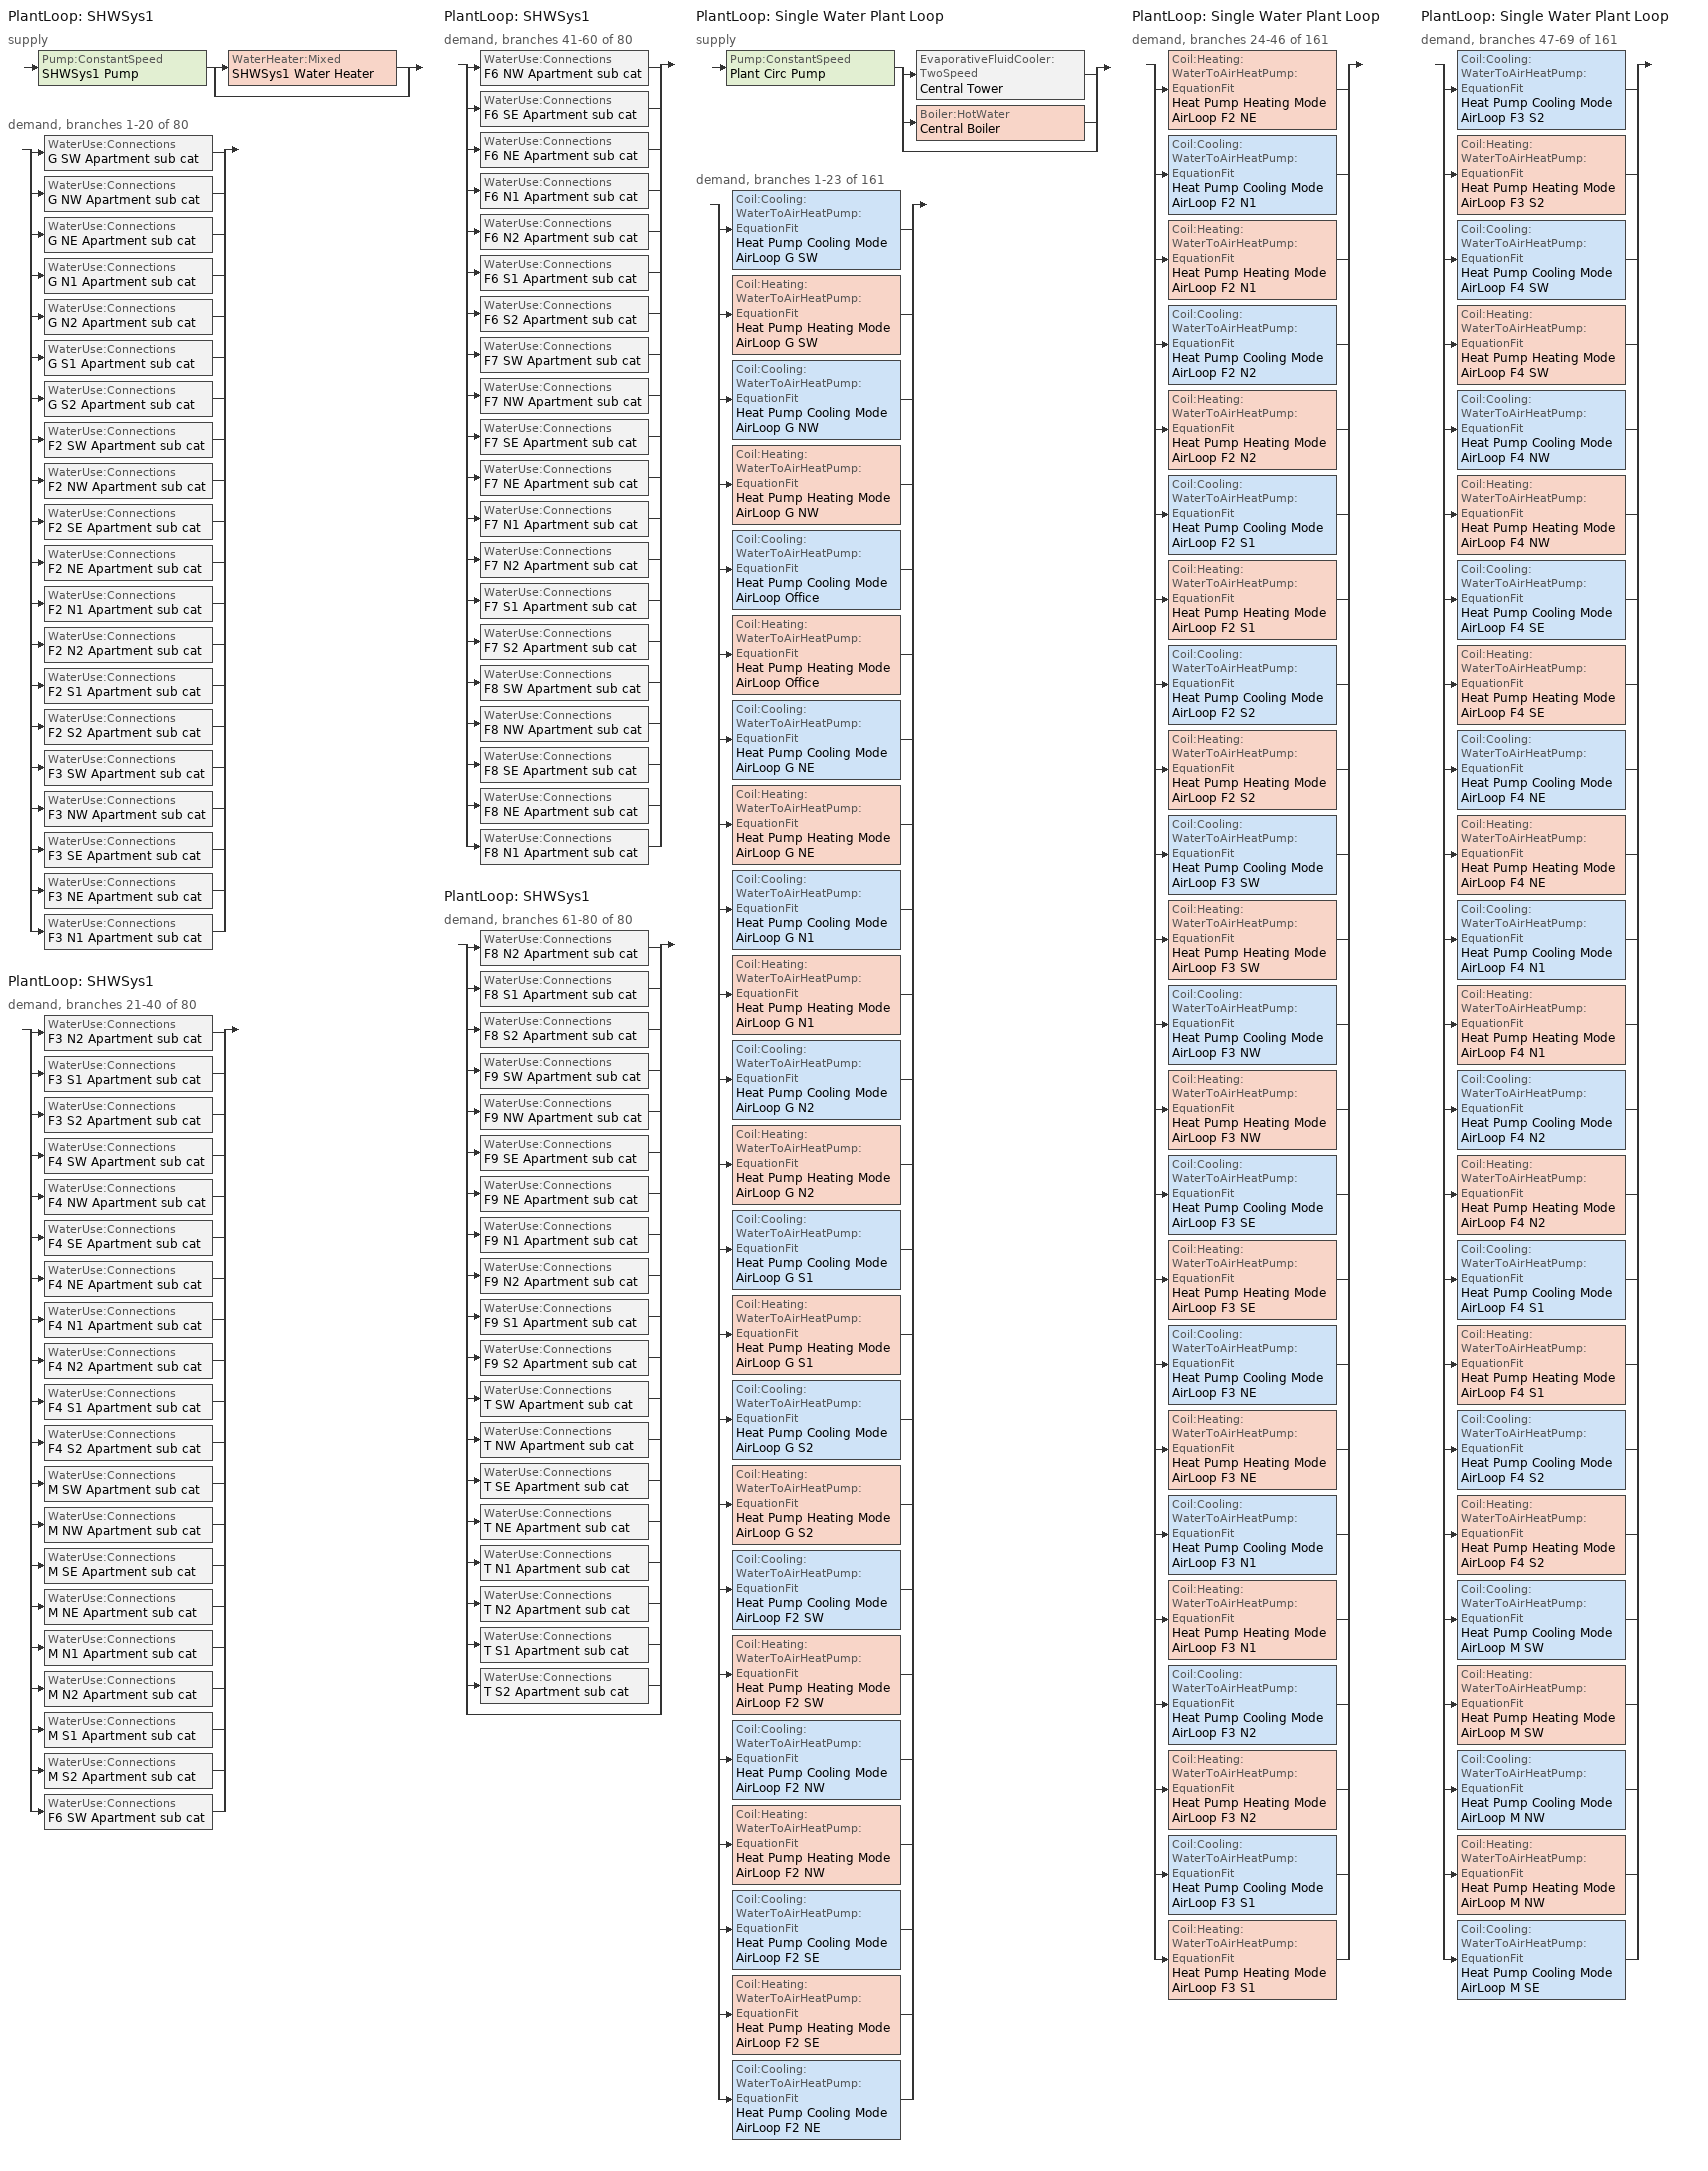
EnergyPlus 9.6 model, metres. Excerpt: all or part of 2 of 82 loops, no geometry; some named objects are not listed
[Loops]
PlantLoop 'SHWSys1'
 supply: Pump:ConstantSpeed 'SHWSys1 Pump' > split
  | WaterHeater:Mixed 'SHWSys1 Water Heater'
  | bypass
 demand, branches 1-20 of 80: split
  | WaterUse:Connections 'G SW Apartment sub cat'
  | WaterUse:Connections 'G NW Apartment sub cat'
  | WaterUse:Connections 'G NE Apartment sub cat'
  | WaterUse:Connections 'G N1 Apartment sub cat'
  | WaterUse:Connections 'G N2 Apartment sub cat'
  | WaterUse:Connections 'G S1 Apartment sub cat'
  | WaterUse:Connections 'G S2 Apartment sub cat'
  | WaterUse:Connections 'F2 SW Apartment sub cat'
  | WaterUse:Connections 'F2 NW Apartment sub cat'
  | WaterUse:Connections 'F2 SE Apartment sub cat'
  | WaterUse:Connections 'F2 NE Apartment sub cat'
  | WaterUse:Connections 'F2 N1 Apartment sub cat'
  | WaterUse:Connections 'F2 N2 Apartment sub cat'
  | WaterUse:Connections 'F2 S1 Apartment sub cat'
  | WaterUse:Connections 'F2 S2 Apartment sub cat'
  | WaterUse:Connections 'F3 SW Apartment sub cat'
  | WaterUse:Connections 'F3 NW Apartment sub cat'
  | WaterUse:Connections 'F3 SE Apartment sub cat'
  | WaterUse:Connections 'F3 NE Apartment sub cat'
  | WaterUse:Connections 'F3 N1 Apartment sub cat'
PlantLoop 'SHWSys1'
 demand, branches 21-40 of 80: split
  | WaterUse:Connections 'F3 N2 Apartment sub cat'
  | WaterUse:Connections 'F3 S1 Apartment sub cat'
  | WaterUse:Connections 'F3 S2 Apartment sub cat'
  | WaterUse:Connections 'F4 SW Apartment sub cat'
  | WaterUse:Connections 'F4 NW Apartment sub cat'
  | WaterUse:Connections 'F4 SE Apartment sub cat'
  | WaterUse:Connections 'F4 NE Apartment sub cat'
  | WaterUse:Connections 'F4 N1 Apartment sub cat'
  | WaterUse:Connections 'F4 N2 Apartment sub cat'
  | WaterUse:Connections 'F4 S1 Apartment sub cat'
  | WaterUse:Connections 'F4 S2 Apartment sub cat'
  | WaterUse:Connections 'M SW Apartment sub cat'
  | WaterUse:Connections 'M NW Apartment sub cat'
  | WaterUse:Connections 'M SE Apartment sub cat'
  | WaterUse:Connections 'M NE Apartment sub cat'
  | WaterUse:Connections 'M N1 Apartment sub cat'
  | WaterUse:Connections 'M N2 Apartment sub cat'
  | WaterUse:Connections 'M S1 Apartment sub cat'
  | WaterUse:Connections 'M S2 Apartment sub cat'
  | WaterUse:Connections 'F6 SW Apartment sub cat'
PlantLoop 'SHWSys1'
 demand, branches 41-60 of 80: split
  | WaterUse:Connections 'F6 NW Apartment sub cat'
  | WaterUse:Connections 'F6 SE Apartment sub cat'
  | WaterUse:Connections 'F6 NE Apartment sub cat'
  | WaterUse:Connections 'F6 N1 Apartment sub cat'
  | WaterUse:Connections 'F6 N2 Apartment sub cat'
  | WaterUse:Connections 'F6 S1 Apartment sub cat'
  | WaterUse:Connections 'F6 S2 Apartment sub cat'
  | WaterUse:Connections 'F7 SW Apartment sub cat'
  | WaterUse:Connections 'F7 NW Apartment sub cat'
  | WaterUse:Connections 'F7 SE Apartment sub cat'
  | WaterUse:Connections 'F7 NE Apartment sub cat'
  | WaterUse:Connections 'F7 N1 Apartment sub cat'
  | WaterUse:Connections 'F7 N2 Apartment sub cat'
  | WaterUse:Connections 'F7 S1 Apartment sub cat'
  | WaterUse:Connections 'F7 S2 Apartment sub cat'
  | WaterUse:Connections 'F8 SW Apartment sub cat'
  | WaterUse:Connections 'F8 NW Apartment sub cat'
  | WaterUse:Connections 'F8 SE Apartment sub cat'
  | WaterUse:Connections 'F8 NE Apartment sub cat'
  | WaterUse:Connections 'F8 N1 Apartment sub cat'
PlantLoop 'SHWSys1'
 demand, branches 61-80 of 80: split
  | WaterUse:Connections 'F8 N2 Apartment sub cat'
  | WaterUse:Connections 'F8 S1 Apartment sub cat'
  | WaterUse:Connections 'F8 S2 Apartment sub cat'
  | WaterUse:Connections 'F9 SW Apartment sub cat'
  | WaterUse:Connections 'F9 NW Apartment sub cat'
  | WaterUse:Connections 'F9 SE Apartment sub cat'
  | WaterUse:Connections 'F9 NE Apartment sub cat'
  | WaterUse:Connections 'F9 N1 Apartment sub cat'
  | WaterUse:Connections 'F9 N2 Apartment sub cat'
  | WaterUse:Connections 'F9 S1 Apartment sub cat'
  | WaterUse:Connections 'F9 S2 Apartment sub cat'
  | WaterUse:Connections 'T SW Apartment sub cat'
  | WaterUse:Connections 'T NW Apartment sub cat'
  | WaterUse:Connections 'T SE Apartment sub cat'
  | WaterUse:Connections 'T NE Apartment sub cat'
  | WaterUse:Connections 'T N1 Apartment sub cat'
  | WaterUse:Connections 'T N2 Apartment sub cat'
  | WaterUse:Connections 'T S1 Apartment sub cat'
  | WaterUse:Connections 'T S2 Apartment sub cat'
  | bypass
PlantLoop 'Single Water Plant Loop'
 supply: Pump:ConstantSpeed 'Plant Circ Pump' > split
  | EvaporativeFluidCooler:TwoSpeed 'Central Tower'
  | Boiler:HotWater 'Central Boiler'
  | bypass
 demand, branches 1-23 of 161: split
  | Coil:Cooling:WaterToAirHeatPump:EquationFit 'Heat Pump Cooling Mode AirLoop G SW'
  | Coil:Heating:WaterToAirHeatPump:EquationFit 'Heat Pump Heating Mode AirLoop G SW'
  | Coil:Cooling:WaterToAirHeatPump:EquationFit 'Heat Pump Cooling Mode AirLoop G NW'
  | Coil:Heating:WaterToAirHeatPump:EquationFit 'Heat Pump Heating Mode AirLoop G NW'
  | Coil:Cooling:WaterToAirHeatPump:EquationFit 'Heat Pump Cooling Mode AirLoop Office'
  | Coil:Heating:WaterToAirHeatPump:EquationFit 'Heat Pump Heating Mode AirLoop Office'
  | Coil:Cooling:WaterToAirHeatPump:EquationFit 'Heat Pump Cooling Mode AirLoop G NE'
  | Coil:Heating:WaterToAirHeatPump:EquationFit 'Heat Pump Heating Mode AirLoop G NE'
  | Coil:Cooling:WaterToAirHeatPump:EquationFit 'Heat Pump Cooling Mode AirLoop G N1'
  | Coil:Heating:WaterToAirHeatPump:EquationFit 'Heat Pump Heating Mode AirLoop G N1'
  | Coil:Cooling:WaterToAirHeatPump:EquationFit 'Heat Pump Cooling Mode AirLoop G N2'
  | Coil:Heating:WaterToAirHeatPump:EquationFit 'Heat Pump Heating Mode AirLoop G N2'
  | Coil:Cooling:WaterToAirHeatPump:EquationFit 'Heat Pump Cooling Mode AirLoop G S1'
  | Coil:Heating:WaterToAirHeatPump:EquationFit 'Heat Pump Heating Mode AirLoop G S1'
  | Coil:Cooling:WaterToAirHeatPump:EquationFit 'Heat Pump Cooling Mode AirLoop G S2'
  | Coil:Heating:WaterToAirHeatPump:EquationFit 'Heat Pump Heating Mode AirLoop G S2'
  | Coil:Cooling:WaterToAirHeatPump:EquationFit 'Heat Pump Cooling Mode AirLoop F2 SW'
  | Coil:Heating:WaterToAirHeatPump:EquationFit 'Heat Pump Heating Mode AirLoop F2 SW'
  | Coil:Cooling:WaterToAirHeatPump:EquationFit 'Heat Pump Cooling Mode AirLoop F2 NW'
  | Coil:Heating:WaterToAirHeatPump:EquationFit 'Heat Pump Heating Mode AirLoop F2 NW'
  | Coil:Cooling:WaterToAirHeatPump:EquationFit 'Heat Pump Cooling Mode AirLoop F2 SE'
  | Coil:Heating:WaterToAirHeatPump:EquationFit 'Heat Pump Heating Mode AirLoop F2 SE'
  | Coil:Cooling:WaterToAirHeatPump:EquationFit 'Heat Pump Cooling Mode AirLoop F2 NE'
PlantLoop 'Single Water Plant Loop'
 demand, branches 24-46 of 161: split
  | Coil:Heating:WaterToAirHeatPump:EquationFit 'Heat Pump Heating Mode AirLoop F2 NE'
  | Coil:Cooling:WaterToAirHeatPump:EquationFit 'Heat Pump Cooling Mode AirLoop F2 N1'
  | Coil:Heating:WaterToAirHeatPump:EquationFit 'Heat Pump Heating Mode AirLoop F2 N1'
  | Coil:Cooling:WaterToAirHeatPump:EquationFit 'Heat Pump Cooling Mode AirLoop F2 N2'
  | Coil:Heating:WaterToAirHeatPump:EquationFit 'Heat Pump Heating Mode AirLoop F2 N2'
  | Coil:Cooling:WaterToAirHeatPump:EquationFit 'Heat Pump Cooling Mode AirLoop F2 S1'
  | Coil:Heating:WaterToAirHeatPump:EquationFit 'Heat Pump Heating Mode AirLoop F2 S1'
  | Coil:Cooling:WaterToAirHeatPump:EquationFit 'Heat Pump Cooling Mode AirLoop F2 S2'
  | Coil:Heating:WaterToAirHeatPump:EquationFit 'Heat Pump Heating Mode AirLoop F2 S2'
  | Coil:Cooling:WaterToAirHeatPump:EquationFit 'Heat Pump Cooling Mode AirLoop F3 SW'
  | Coil:Heating:WaterToAirHeatPump:EquationFit 'Heat Pump Heating Mode AirLoop F3 SW'
  | Coil:Cooling:WaterToAirHeatPump:EquationFit 'Heat Pump Cooling Mode AirLoop F3 NW'
  | Coil:Heating:WaterToAirHeatPump:EquationFit 'Heat Pump Heating Mode AirLoop F3 NW'
  | Coil:Cooling:WaterToAirHeatPump:EquationFit 'Heat Pump Cooling Mode AirLoop F3 SE'
  | Coil:Heating:WaterToAirHeatPump:EquationFit 'Heat Pump Heating Mode AirLoop F3 SE'
  | Coil:Cooling:WaterToAirHeatPump:EquationFit 'Heat Pump Cooling Mode AirLoop F3 NE'
  | Coil:Heating:WaterToAirHeatPump:EquationFit 'Heat Pump Heating Mode AirLoop F3 NE'
  | Coil:Cooling:WaterToAirHeatPump:EquationFit 'Heat Pump Cooling Mode AirLoop F3 N1'
  | Coil:Heating:WaterToAirHeatPump:EquationFit 'Heat Pump Heating Mode AirLoop F3 N1'
  | Coil:Cooling:WaterToAirHeatPump:EquationFit 'Heat Pump Cooling Mode AirLoop F3 N2'
  | Coil:Heating:WaterToAirHeatPump:EquationFit 'Heat Pump Heating Mode AirLoop F3 N2'
  | Coil:Cooling:WaterToAirHeatPump:EquationFit 'Heat Pump Cooling Mode AirLoop F3 S1'
  | Coil:Heating:WaterToAirHeatPump:EquationFit 'Heat Pump Heating Mode AirLoop F3 S1'
PlantLoop 'Single Water Plant Loop'
 demand, branches 47-69 of 161: split
  | Coil:Cooling:WaterToAirHeatPump:EquationFit 'Heat Pump Cooling Mode AirLoop F3 S2'
  | Coil:Heating:WaterToAirHeatPump:EquationFit 'Heat Pump Heating Mode AirLoop F3 S2'
  | Coil:Cooling:WaterToAirHeatPump:EquationFit 'Heat Pump Cooling Mode AirLoop F4 SW'
  | Coil:Heating:WaterToAirHeatPump:EquationFit 'Heat Pump Heating Mode AirLoop F4 SW'
  | Coil:Cooling:WaterToAirHeatPump:EquationFit 'Heat Pump Cooling Mode AirLoop F4 NW'
  | Coil:Heating:WaterToAirHeatPump:EquationFit 'Heat Pump Heating Mode AirLoop F4 NW'
  | Coil:Cooling:WaterToAirHeatPump:EquationFit 'Heat Pump Cooling Mode AirLoop F4 SE'
  | Coil:Heating:WaterToAirHeatPump:EquationFit 'Heat Pump Heating Mode AirLoop F4 SE'
  | Coil:Cooling:WaterToAirHeatPump:EquationFit 'Heat Pump Cooling Mode AirLoop F4 NE'
  | Coil:Heating:WaterToAirHeatPump:EquationFit 'Heat Pump Heating Mode AirLoop F4 NE'
  | Coil:Cooling:WaterToAirHeatPump:EquationFit 'Heat Pump Cooling Mode AirLoop F4 N1'
  | Coil:Heating:WaterToAirHeatPump:EquationFit 'Heat Pump Heating Mode AirLoop F4 N1'
  | Coil:Cooling:WaterToAirHeatPump:EquationFit 'Heat Pump Cooling Mode AirLoop F4 N2'
  | Coil:Heating:WaterToAirHeatPump:EquationFit 'Heat Pump Heating Mode AirLoop F4 N2'
  | Coil:Cooling:WaterToAirHeatPump:EquationFit 'Heat Pump Cooling Mode AirLoop F4 S1'
  | Coil:Heating:WaterToAirHeatPump:EquationFit 'Heat Pump Heating Mode AirLoop F4 S1'
  | Coil:Cooling:WaterToAirHeatPump:EquationFit 'Heat Pump Cooling Mode AirLoop F4 S2'
  | Coil:Heating:WaterToAirHeatPump:EquationFit 'Heat Pump Heating Mode AirLoop F4 S2'
  | Coil:Cooling:WaterToAirHeatPump:EquationFit 'Heat Pump Cooling Mode AirLoop M SW'
  | Coil:Heating:WaterToAirHeatPump:EquationFit 'Heat Pump Heating Mode AirLoop M SW'
  | Coil:Cooling:WaterToAirHeatPump:EquationFit 'Heat Pump Cooling Mode AirLoop M NW'
  | Coil:Heating:WaterToAirHeatPump:EquationFit 'Heat Pump Heating Mode AirLoop M NW'
  | Coil:Cooling:WaterToAirHeatPump:EquationFit 'Heat Pump Cooling Mode AirLoop M SE'
[Sizing:Plant] Loop Type=Heating
Name | Design Loop Exit Temperature {C} | Loop Design Temperature Difference {deltaC}
SHWSys1 | 60 | 5
Single Water Plant Loop | 30 | 11
[Coil:Cooling:WaterToAirHeatPump:EquationFit] Rated Air Flow Rate {m3/s}=autosize; Rated Water Flow Rate {m3/s}=autosize; Gross Rated Total Cooling Capacity {W}=autosize; Gross Rated Sensible Cooling Capacity {W}=autosize; Gross Rated Cooling COP {W/W}=4.19837; Total Cooling Capacity Curve=TotCoolCapCurve; Sensible Cooling Capacity Curve=CoolSensCapCurve; Cooling Power Consumption Curve=CoolPowCurve; Nominal Time for Condensate Removal to Begin {s}=0; Ratio of Initial Moisture Evaporation Rate and Steady State Latent Capacity=0
Heat Pump Cooling Mode AirLoop G SW; Heat Pump Cooling Mode AirLoop G NW; Heat Pump Cooling Mode AirLoop Office; Heat Pump Cooling Mode AirLoop G NE; Heat Pump Cooling Mode AirLoop G N1; Heat Pump Cooling Mode AirLoop G N2; Heat Pump Cooling Mode AirLoop G S1; Heat Pump Cooling Mode AirLoop G S2; Heat Pump Cooling Mode AirLoop F2 SW; Heat Pump Cooling Mode AirLoop F2 NW; Heat Pump Cooling Mode AirLoop F2 SE; Heat Pump Cooling Mode AirLoop F2 NE; Heat Pump Cooling Mode AirLoop F2 N1; Heat Pump Cooling Mode AirLoop F2 N2; Heat Pump Cooling Mode AirLoop F2 S1; Heat Pump Cooling Mode AirLoop F2 S2; Heat Pump Cooling Mode AirLoop F3 SW; Heat Pump Cooling Mode AirLoop F3 NW; Heat Pump Cooling Mode AirLoop F3 SE; Heat Pump Cooling Mode AirLoop F3 NE; Heat Pump Cooling Mode AirLoop F3 N1; Heat Pump Cooling Mode AirLoop F3 N2; Heat Pump Cooling Mode AirLoop F3 S1; Heat Pump Cooling Mode AirLoop F3 S2; Heat Pump Cooling Mode AirLoop F4 SW; Heat Pump Cooling Mode AirLoop F4 NW; Heat Pump Cooling Mode AirLoop F4 SE; Heat Pump Cooling Mode AirLoop F4 NE; Heat Pump Cooling Mode AirLoop F4 N1; Heat Pump Cooling Mode AirLoop F4 N2; Heat Pump Cooling Mode AirLoop F4 S1; Heat Pump Cooling Mode AirLoop F4 S2; Heat Pump Cooling Mode AirLoop M SW; Heat Pump Cooling Mode AirLoop M NW; Heat Pump Cooling Mode AirLoop M SE
[Coil:Heating:WaterToAirHeatPump:EquationFit] Rated Air Flow Rate {m3/s}=autosize; Rated Water Flow Rate {m3/s}=autosize; Gross Rated Heating Capacity {W}=autosize; Gross Rated Heating COP {W/W}=4.3; Heating Capacity Curve=HeatCapCurve; Heating Power Consumption Curve=HeatPowCurve
Heat Pump HEATING Mode AirLoop G SW; Heat Pump HEATING Mode AirLoop G NW; Heat Pump HEATING Mode AirLoop Office; Heat Pump HEATING Mode AirLoop G NE; Heat Pump HEATING Mode AirLoop G N1; Heat Pump HEATING Mode AirLoop G N2; Heat Pump HEATING Mode AirLoop G S1; Heat Pump HEATING Mode AirLoop G S2; Heat Pump HEATING Mode AirLoop F2 SW; Heat Pump HEATING Mode AirLoop F2 NW; Heat Pump HEATING Mode AirLoop F2 SE; Heat Pump HEATING Mode AirLoop F2 NE; Heat Pump HEATING Mode AirLoop F2 N1; Heat Pump HEATING Mode AirLoop F2 N2; Heat Pump HEATING Mode AirLoop F2 S1; Heat Pump HEATING Mode AirLoop F2 S2; Heat Pump HEATING Mode AirLoop F3 SW; Heat Pump HEATING Mode AirLoop F3 NW; Heat Pump HEATING Mode AirLoop F3 SE; Heat Pump HEATING Mode AirLoop F3 NE; Heat Pump HEATING Mode AirLoop F3 N1; Heat Pump HEATING Mode AirLoop F3 N2; Heat Pump HEATING Mode AirLoop F3 S1; Heat Pump HEATING Mode AirLoop F3 S2; Heat Pump HEATING Mode AirLoop F4 SW; Heat Pump HEATING Mode AirLoop F4 NW; Heat Pump HEATING Mode AirLoop F4 SE; Heat Pump HEATING Mode AirLoop F4 NE; Heat Pump HEATING Mode AirLoop F4 N1; Heat Pump HEATING Mode AirLoop F4 N2; Heat Pump HEATING Mode AirLoop F4 S1; Heat Pump HEATING Mode AirLoop F4 S2; Heat Pump HEATING Mode AirLoop M SW; Heat Pump HEATING Mode AirLoop M NW
[Pump:ConstantSpeed] Design Flow Rate {m3/s}=autosize; Fraction of Motor Inefficiencies to Fluid Stream=0; Pump Control Type=Intermittent
Name | Design Pump Head {Pa} | Design Power Consumption {W} | Motor Efficiency
SHWSys1 Pump | 29891 | AUTOSIZE | 0.3
Plant Circ Pump | 179045 | autosize | 0.9
[Boiler:HotWater]
Central Boiler: Fuel Type=NaturalGas; Nominal Capacity {W}=212487; Nominal Thermal Efficiency=0.8; Efficiency Curve Temperature Evaluation Variable=LeavingBoiler; Normalized Boiler Efficiency Curve=Central Boiler Efficiency Curve; Design Water Flow Rate {m3/s}=autosize; Minimum Part Load Ratio=0; Maximum Part Load Ratio=1.2; Optimum Part Load Ratio=1; Water Outlet Upper Temperature Limit {C}=95; Boiler Flow Mode=ConstantFlow
[EvaporativeFluidCooler:TwoSpeed]
Central Tower: High Fan Speed Air Flow Rate {m3/s}=autosize; High Fan Speed Fan Power {W}=autosize; Low Fan Speed Air Flow Rate {m3/s}=autocalculate; Low Fan Speed Fan Power {W}=autocalculate; Design Spray Water Flow Rate {m3/s}=0.002208; Performance Input Method=UFactorTimesAreaAndDesignWaterFlowRate; High Fan Speed U-factor Times Area Value {W/K}=autosize; Low Fan Speed U-factor Times Area Value {W/K}=autocalculate; Design Water Flow Rate {m3/s}=autosize; High Speed Sizing Factor=1; Evaporation Loss Mode=SaturatedExit; Drift Loss Percent {percent}=0.008; Blowdown Calculation Mode=ConcentrationRatio; Blowdown Concentration Ratio=3
[WaterHeater:Mixed]
SHWSys1 Water Heater: Tank Volume {m3}=2.271247; Setpoint Temperature Schedule=SHWSys1 Water Heater Setpoint Temperature Schedule; Deadband Temperature Difference {deltaC}=2; Maximum Temperature Limit {C}=82.2222; Heater Control Type=Cycle; Heater Maximum Capacity {W}=175843; Heater Fuel Type=NATURALGAS; Heater Thermal Efficiency=0.802765; Off Cycle Parasitic Fuel Consumption Rate {W}=8167.94; Off Cycle Parasitic Fuel Type=NATURALGAS; Off Cycle Parasitic Heat Fraction to Tank=0.8; On Cycle Parasitic Fuel Consumption Rate {W}=8167.94; On Cycle Parasitic Fuel Type=NATURALGAS; Ambient Temperature Indicator=SCHEDULE; Ambient Temperature Schedule=Ambient Temp Schedule; Off Cycle Loss Coefficient to Ambient Temperature {W/K}=15.601; On Cycle Loss Coefficient to Ambient Temperature {W/K}=15.601; Use Side Effectiveness=1; Source Side Effectiveness=1; Use Side Design Flow Rate {m3/s}=AUTOSIZE; Source Side Design Flow Rate {m3/s}=AUTOSIZE; Indirect Water Heating Recovery Time {hr}=1.5
[WaterUse:Equipment] Peak Flow Rate {m3/s}=3.65923e-06; Flow Rate Fraction Schedule=APT_DHW_SCH; Target Temperature Schedule=SHW Target Temp Sched; Hot Water Supply Temperature Schedule=SHW Supply Temp Sched; Sensible Fraction Schedule=SHW Sensible fract sched; Latent Fraction Schedule=SHW Latent fract sched
Name | Zone
G SW Apartment sub cat | G SW Apartment
G NW Apartment sub cat | G NW Apartment
G NE Apartment sub cat | G NE Apartment
G N1 Apartment sub cat | G N1 Apartment
G N2 Apartment sub cat | G N2 Apartment
G S1 Apartment sub cat | G S1 Apartment
G S2 Apartment sub cat | G S2 Apartment
F2 SW Apartment sub cat | F2 SW Apartment
F2 NW Apartment sub cat | F2 NW Apartment
F2 SE Apartment sub cat | F2 SE Apartment
F2 NE Apartment sub cat | F2 NE Apartment
F2 N1 Apartment sub cat | F2 N1 Apartment
F2 N2 Apartment sub cat | F2 N2 Apartment
F2 S1 Apartment sub cat | F2 S1 Apartment
F2 S2 Apartment sub cat | F2 S2 Apartment
F3 SW Apartment sub cat | F3 SW Apartment
F3 NW Apartment sub cat | F3 NW Apartment
F3 SE Apartment sub cat | F3 SE Apartment
F3 NE Apartment sub cat | F3 NE Apartment
F3 N1 Apartment sub cat | F3 N1 Apartment
F3 N2 Apartment sub cat | F3 N2 Apartment
F3 S1 Apartment sub cat | F3 S1 Apartment
F3 S2 Apartment sub cat | F3 S2 Apartment
F4 SW Apartment sub cat | F4 SW Apartment
F4 NW Apartment sub cat | F4 NW Apartment
F4 SE Apartment sub cat | F4 SE Apartment
F4 NE Apartment sub cat | F4 NE Apartment
F4 N1 Apartment sub cat | F4 N1 Apartment
F4 N2 Apartment sub cat | F4 N2 Apartment
F4 S1 Apartment sub cat | F4 S1 Apartment
F4 S2 Apartment sub cat | F4 S2 Apartment
M SW Apartment sub cat | M SW Apartment
M NW Apartment sub cat | M NW Apartment
M SE Apartment sub cat | M SE Apartment
M NE Apartment sub cat | M NE Apartment
M N1 Apartment sub cat | M N1 Apartment
M N2 Apartment sub cat | M N2 Apartment
M S1 Apartment sub cat | M S1 Apartment
M S2 Apartment sub cat | M S2 Apartment
F6 SW Apartment sub cat | F6 SW Apartment
F6 NW Apartment sub cat | F6 NW Apartment
F6 SE Apartment sub cat | F6 SE Apartment
F6 NE Apartment sub cat | F6 NE Apartment
F6 N1 Apartment sub cat | F6 N1 Apartment
F6 N2 Apartment sub cat | F6 N2 Apartment
F6 S1 Apartment sub cat | F6 S1 Apartment
F6 S2 Apartment sub cat | F6 S2 Apartment
F7 SW Apartment sub cat | F7 SW Apartment
F7 NW Apartment sub cat | F7 NW Apartment
F7 SE Apartment sub cat | F7 SE Apartment
F7 NE Apartment sub cat | F7 NE Apartment
F7 N1 Apartment sub cat | F7 N1 Apartment
F7 N2 Apartment sub cat | F7 N2 Apartment
F7 S1 Apartment sub cat | F7 S1 Apartment
F7 S2 Apartment sub cat | F7 S2 Apartment
F8 SW Apartment sub cat | F8 SW Apartment
F8 NW Apartment sub cat | F8 NW Apartment
F8 SE Apartment sub cat | F8 SE Apartment
F8 NE Apartment sub cat | F8 NE Apartment
F8 N1 Apartment sub cat | F8 N1 Apartment
F8 N2 Apartment sub cat | F8 N2 Apartment
F8 S1 Apartment sub cat | F8 S1 Apartment
F8 S2 Apartment sub cat | F8 S2 Apartment
F9 SW Apartment sub cat | F9 SW Apartment
F9 NW Apartment sub cat | F9 NW Apartment
F9 SE Apartment sub cat | F9 SE Apartment
F9 NE Apartment sub cat | F9 NE Apartment
F9 N1 Apartment sub cat | F9 N1 Apartment
F9 N2 Apartment sub cat | F9 N2 Apartment
F9 S1 Apartment sub cat | F9 S1 Apartment
F9 S2 Apartment sub cat | F9 S2 Apartment
T SW Apartment sub cat | T SW Apartment
T NW Apartment sub cat | T NW Apartment
T SE Apartment sub cat | T SE Apartment
T NE Apartment sub cat | T NE Apartment
T N1 Apartment sub cat | T N1 Apartment
T N2 Apartment sub cat | T N2 Apartment
T S1 Apartment sub cat | T S1 Apartment
T S2 Apartment sub cat | T S2 Apartment
[WaterUse:Connections]
Name | Water Use Equipment 1
G SW Apartment sub cat | G SW Apartment sub cat
G NW Apartment sub cat | G NW Apartment sub cat
G NE Apartment sub cat | G NE Apartment sub cat
G N1 Apartment sub cat | G N1 Apartment sub cat
G N2 Apartment sub cat | G N2 Apartment sub cat
G S1 Apartment sub cat | G S1 Apartment sub cat
G S2 Apartment sub cat | G S2 Apartment sub cat
F2 SW Apartment sub cat | F2 SW Apartment sub cat
F2 NW Apartment sub cat | F2 NW Apartment sub cat
F2 SE Apartment sub cat | F2 SE Apartment sub cat
F2 NE Apartment sub cat | F2 NE Apartment sub cat
F2 N1 Apartment sub cat | F2 N1 Apartment sub cat
F2 N2 Apartment sub cat | F2 N2 Apartment sub cat
F2 S1 Apartment sub cat | F2 S1 Apartment sub cat
F2 S2 Apartment sub cat | F2 S2 Apartment sub cat
F3 SW Apartment sub cat | F3 SW Apartment sub cat
F3 NW Apartment sub cat | F3 NW Apartment sub cat
F3 SE Apartment sub cat | F3 SE Apartment sub cat
F3 NE Apartment sub cat | F3 NE Apartment sub cat
F3 N1 Apartment sub cat | F3 N1 Apartment sub cat
F3 N2 Apartment sub cat | F3 N2 Apartment sub cat
F3 S1 Apartment sub cat | F3 S1 Apartment sub cat
F3 S2 Apartment sub cat | F3 S2 Apartment sub cat
F4 SW Apartment sub cat | F4 SW Apartment sub cat
F4 NW Apartment sub cat | F4 NW Apartment sub cat
F4 SE Apartment sub cat | F4 SE Apartment sub cat
F4 NE Apartment sub cat | F4 NE Apartment sub cat
F4 N1 Apartment sub cat | F4 N1 Apartment sub cat
F4 N2 Apartment sub cat | F4 N2 Apartment sub cat
F4 S1 Apartment sub cat | F4 S1 Apartment sub cat
F4 S2 Apartment sub cat | F4 S2 Apartment sub cat
M SW Apartment sub cat | M SW Apartment sub cat
M NW Apartment sub cat | M NW Apartment sub cat
M SE Apartment sub cat | M SE Apartment sub cat
M NE Apartment sub cat | M NE Apartment sub cat
M N1 Apartment sub cat | M N1 Apartment sub cat
M N2 Apartment sub cat | M N2 Apartment sub cat
M S1 Apartment sub cat | M S1 Apartment sub cat
M S2 Apartment sub cat | M S2 Apartment sub cat
F6 SW Apartment sub cat | F6 SW Apartment sub cat
F6 NW Apartment sub cat | F6 NW Apartment sub cat
F6 SE Apartment sub cat | F6 SE Apartment sub cat
F6 NE Apartment sub cat | F6 NE Apartment sub cat
F6 N1 Apartment sub cat | F6 N1 Apartment sub cat
F6 N2 Apartment sub cat | F6 N2 Apartment sub cat
F6 S1 Apartment sub cat | F6 S1 Apartment sub cat
F6 S2 Apartment sub cat | F6 S2 Apartment sub cat
F7 SW Apartment sub cat | F7 SW Apartment sub cat
F7 NW Apartment sub cat | F7 NW Apartment sub cat
F7 SE Apartment sub cat | F7 SE Apartment sub cat
F7 NE Apartment sub cat | F7 NE Apartment sub cat
F7 N1 Apartment sub cat | F7 N1 Apartment sub cat
F7 N2 Apartment sub cat | F7 N2 Apartment sub cat
F7 S1 Apartment sub cat | F7 S1 Apartment sub cat
F7 S2 Apartment sub cat | F7 S2 Apartment sub cat
F8 SW Apartment sub cat | F8 SW Apartment sub cat
F8 NW Apartment sub cat | F8 NW Apartment sub cat
F8 SE Apartment sub cat | F8 SE Apartment sub cat
F8 NE Apartment sub cat | F8 NE Apartment sub cat
F8 N1 Apartment sub cat | F8 N1 Apartment sub cat
F8 N2 Apartment sub cat | F8 N2 Apartment sub cat
F8 S1 Apartment sub cat | F8 S1 Apartment sub cat
F8 S2 Apartment sub cat | F8 S2 Apartment sub cat
F9 SW Apartment sub cat | F9 SW Apartment sub cat
F9 NW Apartment sub cat | F9 NW Apartment sub cat
F9 SE Apartment sub cat | F9 SE Apartment sub cat
F9 NE Apartment sub cat | F9 NE Apartment sub cat
F9 N1 Apartment sub cat | F9 N1 Apartment sub cat
F9 N2 Apartment sub cat | F9 N2 Apartment sub cat
F9 S1 Apartment sub cat | F9 S1 Apartment sub cat
F9 S2 Apartment sub cat | F9 S2 Apartment sub cat
T SW Apartment sub cat | T SW Apartment sub cat
T NW Apartment sub cat | T NW Apartment sub cat
T SE Apartment sub cat | T SE Apartment sub cat
T NE Apartment sub cat | T NE Apartment sub cat
T N1 Apartment sub cat | T N1 Apartment sub cat
T N2 Apartment sub cat | T N2 Apartment sub cat
T S1 Apartment sub cat | T S1 Apartment sub cat
T S2 Apartment sub cat | T S2 Apartment sub cat
[PlantLoop] Minimum Loop Temperature {C}=10; Minimum Loop Flow Rate {m3/s}=0
Name | Fluid Type | Plant Equipment Operation Scheme | Maximum Loop Temperature {C} | Maximum Loop Flow Rate {m3/s} | Plant Loop Volume {m3} | Load Distribution Scheme | Plant Loop Demand Calculation Scheme
SHWSys1 | WATER | SHWSys1 Loop Operation Scheme List | 60 | AUTOSIZE | AUTOSIZE | Optimal
Single Water Plant Loop | Water | Plant Loop Operation | 35 | autosize | autocalculate | SequentialLoad | DualSetpointDeadband
[PlantEquipmentOperationSchemes]
Name | Control Scheme 1 | Control Scheme 1 Schedule | Control Scheme 2 | Control Scheme 2 Schedule
SHWSys1 Loop Operation Scheme List | SHWSys1 Operation Scheme | PlantOnSched
Plant Loop Operation | WSHPPlant Heat Operation Scheme | All On | WSHPPlant Cool Operation Scheme | All On
[PlantEquipmentOperation:HeatingLoad] Load Range 1 Lower Limit {W}=0; Load Range 1 Upper Limit {W}=1000000000000000
Name | Range 1 Equipment List
SHWSys1 Operation Scheme | SHWSys1 Equipment List
WSHPPlant Heat Operation Scheme | WSHPPlant Heating Equipment
[PlantEquipmentList]
SHWSys1 Equipment List: SHWSys1 Water Heater
WSHPPlant Heating Equipment: Central Boiler
WSHPPlant Cooling Equipment: Central Tower
[PlantEquipmentOperation:CoolingLoad]
WSHPPlant Cool Operation Scheme: Load Range 1 Lower Limit {W}=0; Load Range 1 Upper Limit {W}=1000000000000000; Range 1 Equipment List=WSHPPlant Cooling Equipment
[SetpointManager:Scheduled]
SHWSys1 Loop Setpoint Manager: Control Variable=Temperature; Schedule=SHWSys1-Loop-Temp-Schedule; Setpoint Node or NodeList=SHWSys1 Supply Outlet Node
[SetpointManager:Scheduled:DualSetpoint] Control Variable=Temperature; High Setpoint Schedule=PLANT LOOP HIGH TEMP SCHEDULE; Low Setpoint Schedule=PLANT LOOP LOW TEMP SCHEDULE
Name | Setpoint Node or NodeList
Water Loop Setpoint Manager | Plant Supply Outlet Node
Water Loop Setpoint Manager new | CENTRAL TOWER OUTLET NODE
Water Loop Setpoint Manager new 2 | CENTRAL BOILER OUTLET NODE
[EnergyManagementSystem:Sensor]
BoilerPLR: Output:Variable or Output:Meter Index Key=Central Boiler; Output:Variable or Output:Meter=Boiler Part Load Ratio
[Schedule:Compact]
All On; PlantOnSched: Through: 12/31, For: AllDays, Until: 24:00, 1
SHWSys1-Loop-Temp-Schedule; SHWSys1 Water Heater Setpoint Temperature Schedule; SHW TARGET TEMP SCHED: Through: 12/31, For: AllDays, Until: 24:00, 60
SHW SUPPLY TEMP SCHED: Through: 12/31, For: AllDays, Until: 24:00, 55
SHW Latent fract sched: Through: 12/31, For: AllDays, Until: 24:00, 0.05
SHW Sensible fract sched: Through: 12/31, For: AllDays, Until: 24:00, 0.2
Ambient Temp Schedule: Through: 12/31, For: AllDays, Until: 24:00, 22
APT_DHW_SCH: THROUGH: 12/31, FOR: AllDays, UNTIL: 1:00, 0.08, UNTIL: 2:00, 0.04, UNTIL: 3:00, 0.01, UNTIL: 4:00, 0.01, UNTIL: 5:00, 0.04, UNTIL: 6:00, 0.27, UNTIL: 7:00, 0.94, UNTIL: 8:00, 1, UNTIL: 9:00, 0.96, UNTIL: 10:00, 0.84, UNTIL: 11:00, 0.76, UNTIL: 12:00, 0.61, UNTIL: 13:00, 0.53, UNTIL: 14:00, 0.47, UNTIL: 15:00, 0.41, UNTIL: 16:00, 0.47, UNTIL: 17:00, 0.55, UNTIL: 18:00, 0.73, UNTIL: 19:00, 0.86, UNTIL: 20:00, 0.82, UNTIL: 21:00, 0.75, UNTIL: 22:00, 0.61, UNTIL: 23:00, 0.53, UNTIL: 24:00, 0.29
PLANT LOOP HIGH TEMP SCHEDULE: Through: 12/31, For: Alldays, Until: 24:00, 30
PLANT LOOP LOW TEMP SCHEDULE: Through: 12/31, For: Alldays, Until: 24:00, 20
[Curve:Quadratic]
Central Boiler Efficiency Curve: Coefficient1 Constant=1; Coefficient2 x=0; Coefficient3 x**2=0; Minimum Value of x=0; Maximum Value of x=1
[Curve:QuadLinear] Minimum Value of w=-100; Maximum Value of w=100; Minimum Value of x=-100; Maximum Value of x=100; Minimum Value of y=0; Maximum Value of y=100; Minimum Value of z=0; Maximum Value of z=100; Minimum Curve Output=0; Maximum Curve Output=38
Name | Coefficient1 Constant | Coefficient2 w | Coefficient3 x | Coefficient4 y | Coefficient5 z
TotCoolCapCurve | -4.30267 | 7.18537 | -2.23947 | 0.139996 | 0.10266
CoolPowCurve | -5.67776 | 0.438988 | 5.84528 | 0.141606 | -0.168728
HeatCapCurve | 0.237847 | -3.35824 | 3.8064 | 0.1792 | 0.128607
HeatPowCurve | -3.79176 | 3.38799 | 1.50226 | -0.177654 | -0.10308
[Curve:QuintLinear]
CoolSensCapCurve: Coefficient1 Constant=6.00194; Coefficient2 v=22.6301; Coefficient3 w=-26.7961; Coefficient4 x=-1.72375; Coefficient5 y=0.490645; Coefficient6 z=0.0693119; Minimum Value of v=-100; Maximum Value of v=100; Minimum Value of w=-100; Maximum Value of w=100; Minimum Value of x=-100; Maximum Value of x=100; Minimum Value of y=0; Maximum Value of y=100; Minimum Value of z=0; Maximum Value of z=100; Minimum Curve Output=0; Maximum Curve Output=38
